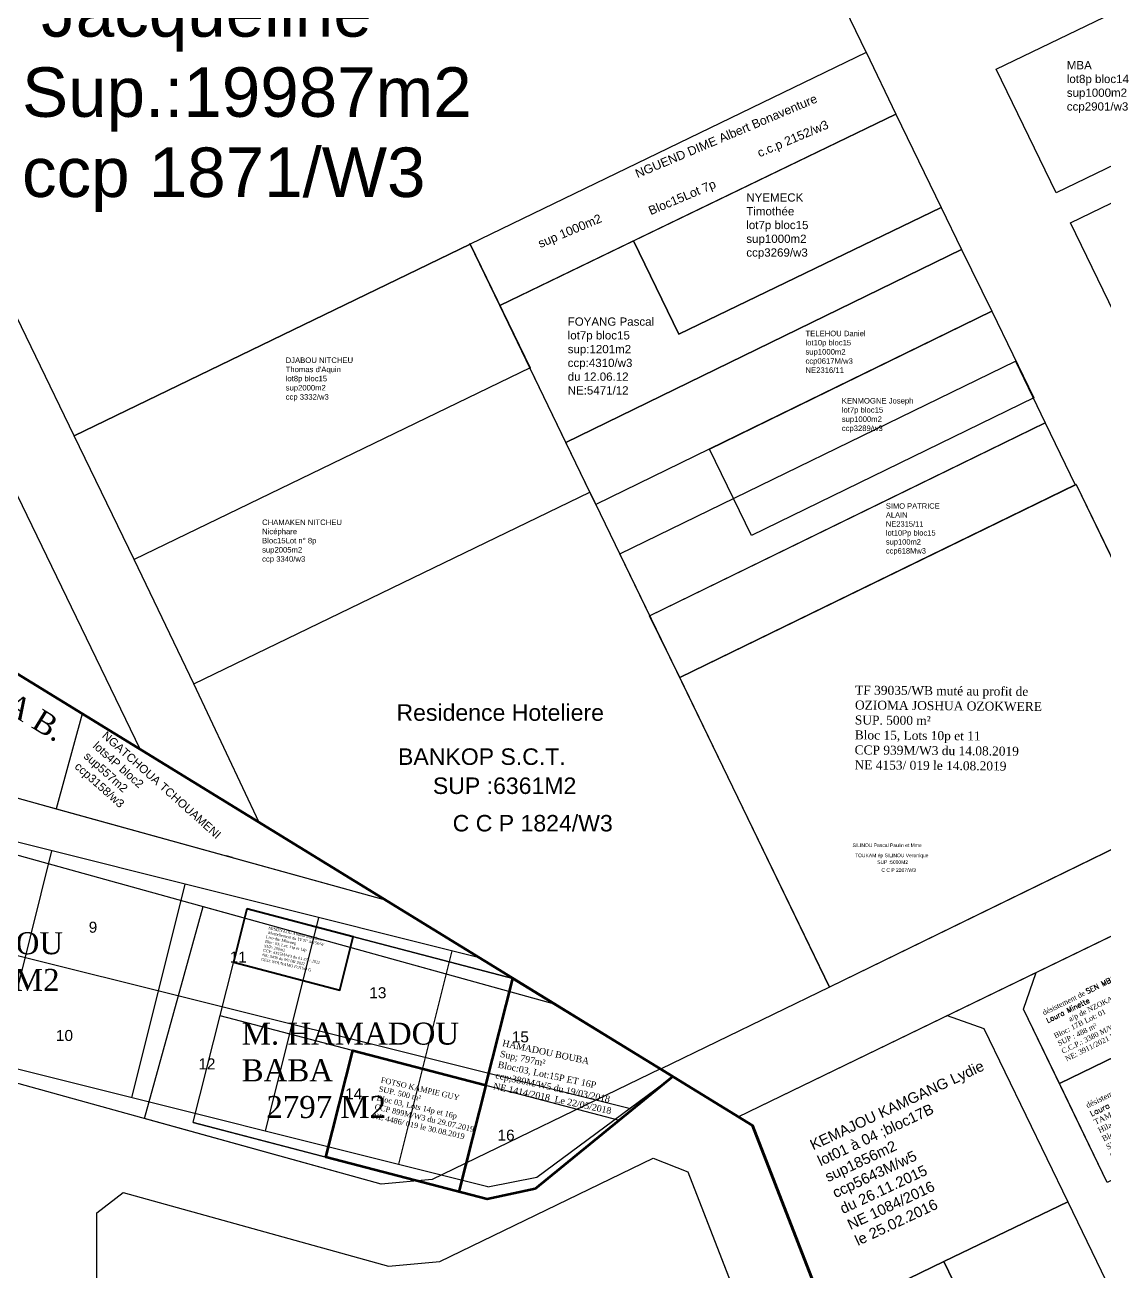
# Model space of a CAD drawing. Header units: millimetres. Extents: x 590121 to 927379, y 438565 to 1441738.
# Drawn here: x 925493.9 to 925690.2, y 1439697.4 to 1439923.9 of the extents above; entities that cross this region are included whole.
import ezdxf

# ---------------------------------------------------------------- set-up
doc = ezdxf.new("R2010")
doc.units = ezdxf.units.MM
doc.header["$LTSCALE"] = 10
for name, color, linetype in [('Div_Cont', 1, 'Continuous'), ('end maj 26 02 2021', 30, 'Continuous'), ('MAJ JUIN 2021', 191, 'Continuous')]:
    doc.layers.add(name, color=color, linetype=linetype)
doc.styles.get("Standard").update_dxf_attribs({"font": 'arial.ttf'})
doc.styles.add('Times 1.0', font='times.ttf', dxfattribs={"width": 0.99, "height": 1})
doc.styles.add('Times 4.0', font='times.ttf', dxfattribs={"width": 0.99, "height": 2})

msp = doc.modelspace()

# ---------------------------------------------------------------- linework, layer by layer
at = {"color": 0}
for p, q in [((925582.81, 1439750.51), (925611.74, 1439732.75)), ((925582.81, 1439750.51), (925611.74, 1439732.75)), ((925582.81, 1439750.51), (925611.74, 1439732.75)), ((925611.74, 1439732.75), (925586.72, 1439712.32)), ((925611.74, 1439732.75), (925586.72, 1439712.32)), ((925611.74, 1439732.75), (925586.72, 1439712.32)), ((925586.72, 1439712.32), (925578.01, 1439710.42)), ((925586.72, 1439712.32), (925578.01, 1439710.42)), ((925586.72, 1439712.32), (925578.01, 1439710.42))]:
    msp.add_line(p, q, dxfattribs=at)
at = {"flags": 128}
msp.add_lwpolyline([(925534.31, 1439763.2), (925553.66, 1439758.14), (925551.2, 1439748.45), (925531.85, 1439753.51)], close=True, dxfattribs=at)
at = {"color": 0, "flags": 128}
for points in [[(925534.31, 1439763.2), (925582.7, 1439750.54)], [(925534.31, 1439763.2), (925582.7, 1439750.54)], [(925534.31, 1439763.2), (925582.7, 1439750.54)], [(925529.39, 1439743.82), (925602.02, 1439724.81)], [(925529.39, 1439743.82), (925602.02, 1439724.81)], [(925529.39, 1439743.82), (925602.02, 1439724.81)], [(925524.55, 1439724.41), (925572.85, 1439711.77)], [(925524.55, 1439724.41), (925572.85, 1439711.77)], [(925524.55, 1439724.41), (925572.85, 1439711.77)]]:
    msp.add_lwpolyline(points, dxfattribs=at)
at = {"color": 0, "lineweight": 53, "flags": 128}
msp.add_lwpolyline([(925548.66, 1439718.1), (925553.59, 1439737.48), (925577.77, 1439731.15), (925582.7, 1439750.54), (925611.74, 1439732.75), (925586.72, 1439712.32), (925578.01, 1439710.42), (925548.66, 1439718.1), (925553.59, 1439737.48), (925577.77, 1439731.15), (925572.85, 1439711.77)], dxfattribs=at)
msp.add_lwpolyline([(925548.66, 1439718.1), (925553.59, 1439737.48), (925577.77, 1439731.15), (925582.7, 1439750.54), (925611.74, 1439732.75), (925586.72, 1439712.32), (925578.01, 1439710.42), (925548.66, 1439718.1), (925553.59, 1439737.48), (925577.77, 1439731.15), (925572.85, 1439711.77)], dxfattribs=at)
msp.add_lwpolyline([(925548.66, 1439718.1), (925553.59, 1439737.48), (925577.77, 1439731.15), (925582.7, 1439750.54), (925611.74, 1439732.75), (925586.72, 1439712.32), (925578.01, 1439710.42), (925548.66, 1439718.1), (925553.59, 1439737.48), (925577.77, 1439731.15), (925572.85, 1439711.77)], dxfattribs=at)
at = {"layer": 'Div_Cont', "color": 0}
for p, q in [((925611.74, 1439732.75), (925582.81, 1439750.51)), ((925611.74, 1439732.75), (925582.81, 1439750.51)), ((925611.74, 1439732.75), (925582.81, 1439750.51)), ((925586.72, 1439712.32), (925611.74, 1439732.75)), ((925586.72, 1439712.32), (925611.74, 1439732.75)), ((925586.72, 1439712.32), (925611.74, 1439732.75)), ((925578.01, 1439710.42), (925586.72, 1439712.32)), ((925578.01, 1439710.42), (925586.72, 1439712.32)), ((925578.01, 1439710.42), (925586.72, 1439712.32))]:
    msp.add_line(p, q, dxfattribs=at)
at = {"layer": 'Div_Cont', "color": 0, "flags": 128}
msp.add_lwpolyline([(925524.46, 1439724.43), (925578.01, 1439710.42), (925586.72, 1439712.32), (925611.74, 1439732.75), (925582.81, 1439750.51), (925582.7, 1439750.54), (925534.31, 1439763.2)], close=True, dxfattribs=at)
msp.add_lwpolyline([(925524.46, 1439724.43), (925578.01, 1439710.42), (925586.72, 1439712.32), (925611.74, 1439732.75), (925582.81, 1439750.51), (925582.7, 1439750.54), (925534.31, 1439763.2)], close=True, dxfattribs=at)
msp.add_lwpolyline([(925524.46, 1439724.43), (925578.01, 1439710.42), (925586.72, 1439712.32), (925611.74, 1439732.75), (925582.81, 1439750.51), (925582.7, 1439750.54), (925534.31, 1439763.2)], close=True, dxfattribs=at)
at = {"layer": 'Div_Cont', "color": 0, "lineweight": 40, "flags": 128}
msp.add_lwpolyline([(925534.31, 1439763.2), (925531.85, 1439753.51), (925551.2, 1439748.45), (925553.66, 1439758.14)], close=True, dxfattribs=at)
msp.add_lwpolyline([(925534.31, 1439763.2), (925531.85, 1439753.51), (925551.2, 1439748.45), (925553.66, 1439758.14)], close=True, dxfattribs=at)
msp.add_lwpolyline([(925534.31, 1439763.2), (925531.85, 1439753.51), (925551.2, 1439748.45), (925553.66, 1439758.14)], close=True, dxfattribs=at)
at = {"layer": 'end maj 26 02 2021', "linetype": 'ByBlock'}
for p, q in [((925583.73, 1440049.41), (925646.9, 1439918.89)), ((925502.88, 1439849.2), (925459.31, 1439939.21)), ((925646.9, 1439918.89), (925574.89, 1439884.04)), ((925646.91, 1439918.96), (925652.35, 1439907.7)), ((925652.35, 1439907.7), (925580.31, 1439872.91)), ((925684.08, 1439887.95), (925702.09, 1439896.66)), ((925694.98, 1439865.45), (925684.08, 1439887.95)), ((925574.89, 1439884.04), (925502.88, 1439849.2)), ((925580.31, 1439872.91), (925574.87, 1439884.16)), ((925524.68, 1439804.13), (925596.69, 1439838.98)), ((925596.69, 1439838.98), (925640.25, 1439748.97)), ((925685.11, 1439840.38), (925613.02, 1439805.25)), ((925685.11, 1439840.38), (925710.04, 1439788.84)), ((925536.55, 1439778.92), (925524.68, 1439804.13)), ((925707.75, 1439781.86), (925640.25, 1439748.97)), ((925623.67, 1439725.42), (925713.86, 1439769.07)), ((925640.25, 1439748.97), (925609.51, 1439734.09)), ((925626.23, 1439723.85), (925623.67, 1439725.42)), ((925690.14, 1439559.57), (925626.23, 1439723.85)), ((925569.38, 1439699.13), (925608.17, 1439717.91)), ((925608.17, 1439717.91), (925614.48, 1439715.43)), ((925614.48, 1439715.43), (925647.06, 1439631.67)), ((925507, 1439707.97), (925511.82, 1439711.63)), ((925511.82, 1439711.63), (925560.06, 1439698.28)), ((925507, 1439671.27), (925507, 1439707.97)), ((925560.06, 1439698.28), (925569.38, 1439699.13))]:
    msp.add_line(p, q, dxfattribs=at)
at = {"layer": 'end maj 26 02 2021', "linetype": 'ByBlock', "ltscale": 0.0014}
for p, q in [((925596.69, 1439838.98), (925585.77, 1439861.54)), ((925524.68, 1439804.13), (925513.82, 1439826.72)), ((925459.32, 1439792.56), (925499.6, 1439781.42))]:
    msp.add_line(p, q, dxfattribs=at)
at = {"layer": 'end maj 26 02 2021', "color": 7, "linetype": 'ByBlock'}
for p, q in [((925626.23, 1439723.85), (925403.41, 1439860.67)), ((925576.6, 1439754.33), (925406.61, 1439796.77)), ((925498.78, 1439773.75), (925489.09, 1439734.95)), ((925523.04, 1439767.7), (925513.35, 1439728.89)), ((925547.3, 1439761.64), (925537.61, 1439722.83)), ((925603.85, 1439726.91), (925473.56, 1439759.44)), ((925578.15, 1439712.71), (925396.92, 1439757.96)), ((925571.55, 1439755.59), (925561.86, 1439716.78)), ((925587.02, 1439714.47), (925611.74, 1439732.75)), ((925578.15, 1439712.71), (925587.02, 1439714.47))]:
    msp.add_line(p, q, dxfattribs=at)
at = {"layer": 'end maj 26 02 2021', "color": 3, "linetype": 'ByBlock'}
for p, q in [((925403.41, 1439860.67), (925626.23, 1439723.85)), ((925626.23, 1439723.85), (925694.66, 1439547.94))]:
    msp.add_line(p, q, dxfattribs=at)
at = {"layer": 'end maj 26 02 2021', "color": 0, "linetype": 'ByBlock'}
for p, q in [((925626.23, 1439723.85), (925403.41, 1439860.67)), ((925409.25, 1439806.42), (925559.45, 1439764.86)), ((925504.37, 1439798.68), (925499.6, 1439781.42)), ((925406.79, 1439796.72), (925590.21, 1439745.97)), ((925531.67, 1439772.54), (925530.53, 1439772.86)), ((925515.68, 1439725.09), (925526.35, 1439763.64)), ((925558.7, 1439713.18), (925396.95, 1439757.94)), ((925609.52, 1439734.11), (925568.02, 1439714.03)), ((925694.66, 1439547.94), (925626.23, 1439723.85)), ((925569.37, 1439699.13), (925608.17, 1439717.91)), ((925608.17, 1439717.91), (925614.49, 1439715.43)), ((925568.02, 1439714.03), (925558.7, 1439713.18)), ((925614.49, 1439715.43), (925647.07, 1439631.67)), ((925507, 1439707.97), (925511.82, 1439711.63)), ((925511.82, 1439711.63), (925560.06, 1439698.28)), ((925507, 1439671.27), (925507, 1439707.97)), ((925560.06, 1439698.28), (925569.37, 1439699.13))]:
    msp.add_line(p, q, dxfattribs=at)
at = {"layer": 'end maj 26 02 2021', "color": 5, "linetype": 'ByBlock', "ltscale": 0.0014}
for p, q in [((925504.37, 1439798.68), (925499.6, 1439781.42)), ((925559.45, 1439764.86), (925504.37, 1439798.68)), ((925499.6, 1439781.42), (925559.45, 1439764.86))]:
    msp.add_line(p, q, dxfattribs=at)
at = {"layer": 'end maj 26 02 2021', "color": 0, "linetype": 'ByBlock', "lineweight": -3, "ltscale": 0.0014}
for p, q in [((925572.85, 1439711.77), (925582.7, 1439750.54)), ((925572.85, 1439711.77), (925582.7, 1439750.54)), ((925572.85, 1439711.77), (925582.7, 1439750.54)), ((925582.7, 1439750.54), (925582.81, 1439750.51)), ((925582.7, 1439750.54), (925582.81, 1439750.51)), ((925582.7, 1439750.54), (925582.81, 1439750.51)), ((925582.81, 1439750.51), (925611.74, 1439732.75)), ((925582.81, 1439750.51), (925611.74, 1439732.75)), ((925582.81, 1439750.51), (925611.74, 1439732.75)), ((925548.66, 1439718.1), (925553.59, 1439737.48)), ((925548.66, 1439718.1), (925553.59, 1439737.48)), ((925548.66, 1439718.1), (925553.59, 1439737.48)), ((925611.74, 1439732.75), (925586.72, 1439712.32)), ((925611.74, 1439732.75), (925586.72, 1439712.32)), ((925611.74, 1439732.75), (925586.72, 1439712.32)), ((925578.01, 1439710.42), (925572.85, 1439711.77)), ((925578.01, 1439710.42), (925572.85, 1439711.77)), ((925578.01, 1439710.42), (925572.85, 1439711.77)), ((925586.72, 1439712.32), (925578.01, 1439710.42)), ((925586.72, 1439712.32), (925578.01, 1439710.42)), ((925586.72, 1439712.32), (925578.01, 1439710.42))]:
    msp.add_line(p, q, dxfattribs=at)
at = {"layer": 'end maj 26 02 2021', "color": 6, "linetype": 'ByBlock', "lineweight": 50, "ltscale": 0.0014, "flags": 128}
msp.add_lwpolyline([(925665.03, 1438955.68), (925698.18, 1439212.92), (925694.66, 1439547.94), (925626.23, 1439723.85), (925403.41, 1439860.67), (925179.09, 1440337.89), (925328.59, 1440725.96), (925461.94, 1440945.14), (925426.23, 1441284.92), (925217.44, 1441724.31), (925558.88, 1441566.24), (925795.78, 1441474.51), (926028.41, 1441432.43), (926345.65, 1441436.32), (926526.96, 1441473.37)], dxfattribs=at)
at = {"layer": 'end maj 26 02 2021', "color": 5, "linetype": 'ByBlock', "flags": 128}
msp.add_lwpolyline([(925427.13, 1439973.55), (925514.92, 1439792.2), (925403.41, 1439860.67), (925362.45, 1439947.81), (925420.45, 1439975.71), (925427.13, 1439973.55)], dxfattribs=at)
at = {"layer": 'end maj 26 02 2021', "linetype": 'ByBlock', "flags": 128}
msp.add_lwpolyline([(925706.59, 1439933.27), (925717.48, 1439910.77), (925681.47, 1439893.35), (925670.58, 1439915.86)], close=True, dxfattribs=at)
at = {"layer": 'end maj 26 02 2021', "linetype": 'ByBlock', "ltscale": 0.0014, "flags": 128}
for points in [[(925652.35, 1439907.7), (925660.56, 1439890.71), (925612.83, 1439867.66), (925604.62, 1439884.65)], [(925660.56, 1439890.71), (925664.29, 1439883.07), (925592.32, 1439848), (925580.31, 1439872.9), (925604.62, 1439884.64), (925612.83, 1439867.66)], [(925574.92, 1439884.06), (925585.83, 1439861.57), (925513.82, 1439826.72), (925502.88, 1439849.2)], [(925664.29, 1439883.07), (925669.77, 1439871.84), (925597.77, 1439836.75), (925592.32, 1439848)], [(925669.77, 1439871.84), (925677.44, 1439856.11), (925626.07, 1439831.08), (925618.41, 1439846.81)], [(925674.06, 1439862.8), (925679.51, 1439851.55), (925607.59, 1439816.51), (925602.14, 1439827.76)], [(925679.51, 1439851.55), (925684.95, 1439840.3), (925613.03, 1439805.26), (925607.51, 1439816.51)]]:
    msp.add_lwpolyline(points, close=True, dxfattribs=at)
at = {"layer": 'end maj 26 02 2021', "color": 3, "linetype": 'ByBlock', "lineweight": 60, "ltscale": 0.0014, "flags": 128}
msp.add_lwpolyline([(925403.41, 1439860.67), (925626.23, 1439723.85), (925694.66, 1439547.94), (925698.18, 1439212.92), (925665.03, 1438955.68), (925715.09, 1438590.1), (925841.26, 1438441.57), (925550, 1438420.5), (925365.01, 1438465.18), (925310, 1438743.2), (925294.47, 1438982.09), (925329.96, 1439159.25), (925342.69, 1439395.58), (925336.42, 1439550.42), (925324.83, 1439708.81), (925337.45, 1439854.84)], close=True, dxfattribs=at)
at = {"layer": 'end maj 26 02 2021', "color": 3, "linetype": 'ByBlock', "lineweight": -3, "ltscale": 0.0014, "flags": 128}
for points in [[(925685.11, 1439840.38), (925710.04, 1439788.84), (925707.75, 1439781.86), (925640.25, 1439748.97), (925613.02, 1439805.25)], [(925713.86, 1439769.07), (925720.54, 1439766.75), (925796.26, 1439610.29), (925690.98, 1439559.34), (925690.14, 1439559.57), (925626.23, 1439723.85), (925623.67, 1439725.42)]]:
    msp.add_lwpolyline(points, close=True, dxfattribs=at)
at = {"layer": 'end maj 26 02 2021', "color": 0, "linetype": 'ByBlock'}
for points in [[(925526.35, 1439763.64), (925590.21, 1439745.97), (925609.52, 1439734.11), (925568.02, 1439714.03), (925558.7, 1439713.18), (925515.68, 1439725.09)], [(925608.17, 1439717.91), (925614.49, 1439715.43), (925647.07, 1439631.67), (925644.06, 1439628.35), (925511.82, 1439664.94), (925507, 1439671.27), (925507, 1439707.97), (925511.82, 1439711.63), (925560.06, 1439698.28), (925569.37, 1439699.13)]]:
    msp.add_lwpolyline(points, close=True, dxfattribs=at)
at = {"layer": 'end maj 26 02 2021', "color": 150, "linetype": 'ByBlock', "lineweight": -3, "ltscale": 0.0014, "flags": 128}
for points in [[(925582.7, 1439750.54), (925582.81, 1439750.51), (925611.74, 1439732.75), (925586.72, 1439712.32), (925578.01, 1439710.42), (925572.85, 1439711.77)], [(925553.59, 1439737.48), (925577.77, 1439731.16), (925572.85, 1439711.77), (925548.66, 1439718.1)], [(925639.86, 1439688.82), (925661.08, 1439699.09), (925669.79, 1439681.08), (925647.13, 1439670.12), (925639.86, 1439688.82)]]:
    msp.add_lwpolyline(points, close=True, dxfattribs=at)
at = {"layer": 'end maj 26 02 2021', "linetype": 'ByBlock', "lineweight": -3, "ltscale": 0.0014, "flags": 128}
msp.add_lwpolyline([(925735.79, 1439735.24), (925690.78, 1439713.46), (925675.54, 1439744.97), (925677.86, 1439751.64)], dxfattribs=at)
at = {"layer": 'end maj 26 02 2021', "color": 150, "linetype": 'ByBlock', "lineweight": -3, "ltscale": 0.0014, "flags": 128}
msp.add_lwpolyline([(925661.66, 1439743.81), (925668.33, 1439741.48), (925683.58, 1439709.98), (925661.08, 1439699.09), (925639.86, 1439688.82)], dxfattribs=at)
at = {"layer": 'end maj 26 02 2021', "linetype": 'ByBlock', "lineweight": -3, "ltscale": 0.0014, "flags": 128}
msp.add_lwpolyline([(925683.58, 1439709.98), (925696.65, 1439682.97), (925674.15, 1439672.08), (925661.08, 1439699.09)], close=True, dxfattribs=at)
at = {"layer": 'end maj 26 02 2021', "linetype": 'ByBlock'}
msp.add_point((925626.23, 1439723.85), dxfattribs=at)
at = {"layer": 'MAJ JUIN 2021', "flags": 128}
for points in [[(925695.87, 1439760.36), (925704.58, 1439742.35), (925682.07, 1439731.47), (925675.54, 1439744.97), (925677.86, 1439751.64)], [(925704.58, 1439742.35), (925713.28, 1439724.35), (925690.78, 1439713.46), (925682.07, 1439731.47)]]:
    msp.add_lwpolyline(points, close=True, dxfattribs=at)

# ---------------------------------------------------------------- texts
at = {"insert": (925538.22, 1439760.03), "char_height": 0.5, "width": 23.0129, "attachment_point": 1, "rotation": 347.5836}
msp.add_mtext('\\pt8.8,10,10.4;{\\fTimes New Roman|b0|i0|c0|p18;ARMEYAOU Abdoul Madjibou\\P \\C1;Morcellement du TF N° 34156/W\\P\\ptz;\\C7;Lieu-dit: Mbwang\\P\\C256;Bloc: 03; Lot: 11p et 13p\\PSUP: 200m2\\PCCP: 4355M/W3 du 04 /05 / 2022\\PNE: 9430 du 09/ 08/ 2022\\PGEO: NOUNAMO FOTSO G}', dxfattribs=at)
at = {"layer": 'end maj 26 02 2021', "color": 7, "linetype": 'ByBlock'}
for s, p in [(' Jacqueline', (925493.41, 1439921.76)), ('Sup.:19987m2', (925493.41, 1439907.19)), ('ccp 1871/W3', (925493.41, 1439892.62))]:
    msp.add_text(s, height=9, dxfattribs=at).set_placement(p)
at = {"layer": 'end maj 26 02 2021', "color": 0, "linetype": 'ByBlock'}
for s, height, p in [('NGUEND DIME Albert Bonaventure', 1.6008, (925605.35, 1439896.03)), ('c.c.p 2152/w3', 1.6008, (925627.54, 1439899.81)), ('Bloc15Lot 7p', 1.6008, (925607.75, 1439889.3)), ('sup 1000m2', 1.601, (925587.67, 1439883.34))]:
    msp.add_text(s, height=height, rotation=22.9006, dxfattribs=at).set_placement(p)
for s, height, p in [('Residence Hoteliere', 3, (925561.51, 1439797.4)), ('BANKOP S.C.T.', 3, (925561.79, 1439789.39)), ('SUP :6361M2', 3, (925568.13, 1439784.1)), ('C C P 1824/W3', 3, (925571.73, 1439777.29)), ('SILINOU Pascal Paulin et Mme', 0.6458, (925644.45, 1439774.46)), ('TOUKAM ép SILINOU Veronique', 0.6458, (925644.91, 1439772.61)), ('SUP :5000M2', 0.6458, (925648.93, 1439771.4)), ('C C P 2207/W3', 0.6458, (925649.7, 1439769.94))]:
    msp.add_text(s, height=height, dxfattribs=at).set_placement(p)
at = {"layer": 'end maj 26 02 2021', "linetype": 'ByBlock'}
for s, p in [('9', (925505.54, 1439758.88)), ('9', (925505.54, 1439758.88)), ('9', (925505.54, 1439758.88)), ('9', (925505.54, 1439758.88)), ('11', (925531.18, 1439753.45)), ('11', (925531.18, 1439753.45)), ('11', (925531.18, 1439753.45)), ('11', (925531.18, 1439753.45)), ('13', (925556.57, 1439746.97)), ('13', (925556.57, 1439746.97)), ('13', (925556.57, 1439746.97)), ('13', (925556.57, 1439746.97)), ('10', (925499.58, 1439739.2)), ('10', (925499.58, 1439739.2)), ('10', (925499.58, 1439739.2)), ('10', (925499.58, 1439739.2)), ('15', (925582.48, 1439738.95)), ('15', (925582.48, 1439738.95)), ('15', (925582.48, 1439738.95)), ('15', (925582.48, 1439738.95)), ('12', (925525.48, 1439734.03)), ('12', (925525.48, 1439734.03)), ('12', (925525.48, 1439734.03)), ('12', (925525.48, 1439734.03)), ('14', (925552.17, 1439728.59)), ('14', (925552.17, 1439728.59)), ('14', (925552.17, 1439728.59)), ('14', (925552.17, 1439728.59)), ('16', (925579.89, 1439721.08)), ('16', (925579.89, 1439721.08)), ('16', (925579.89, 1439721.08)), ('16', (925579.89, 1439721.08))]:
    msp.add_text(s, height=2, dxfattribs=at).set_placement(p)
at = {"layer": 'end maj 26 02 2021', "color": 0, "linetype": 'ByBlock', "attachment_point": 1}
for s, insert, char_height, width in [('MBA\\Plot8p bloc14\\Psup1000m2\\Pccp2901/w3', (925683.42, 1439917.33), 1.5, 17.57), ('NYEMECK Timothée\\Plot7p bloc15\\Psup1000m2\\Pccp3269/w3', (925625.13, 1439893.28), 1.5, 17.57), ('FOYANG Pascal\\Plot7p bloc15\\Psup:1201m2\\Pccp:4310/w3\\Pdu 12.06.12\\PNE:5471/12', (925592.65, 1439870.72), 1.5, 17.57), ('TELEHOU Daniel\\Plot10p bloc15\\Psup1000m2\\Pccp0617M/w3\\PNE2316/11', (925635.89, 1439868.31), 1, 17.57), ("DJABOU NITCHEU Thomas d'Aquin\\Plot8p bloc15\\Psup2000m2\\Pccp 3332/w3", (925541.36, 1439863.45), 1, 17.57), ('KENMOGNE Joseph\\Plot7p bloc15\\Psup1000m2\\Pccp3289/w3', (925642.49, 1439856.08), 1, 17.57), ('SIMO PATRICE ALAIN \\PNE2315/11\\Plot10Pp bloc15\\Psup100m2\\Pccp618Mw3', (925650.51, 1439836.94), 0.9781, 11.46), ('CHAMAKEN NITCHEU  Nicéphare\\PBloc15Lot n° 8p\\Psup2005m2\\Pccp 3340/w3', (925537.07, 1439833.99), 1, 17.57)]:
    msp.add_mtext(s, dxfattribs=dict(at, insert=insert, char_height=char_height, width=width))
at = {"layer": 'end maj 26 02 2021', "color": 0, "linetype": 'ByBlock', "insert": (925471.63, 1439815.26), "char_height": 4, "width": 36.9163, "attachment_point": 1, "rotation": 328.5, "style": 'Times 4.0'}
msp.add_mtext('{\\fTimes New Roman|b0|i0|c0|p18;INIBATTA B. \\P976 M2\\P}    ', dxfattribs=at)
at = {"layer": 'end maj 26 02 2021', "color": 150, "linetype": 'ByBlock', "lineweight": -3, "ltscale": 0.0014, "attachment_point": 1, "style": 'Times 1.0'}
for s, insert, char_height, width, rotation in [('{\\C1;TF 39035/WB muté au profit de\\P\\C256;OZIOMA JOSHUA OZOKWERE\\PSUP. 5000 m²\\PBloc 15, Lots 10p et 11\\PCCP 939M/W3 du 14.08.2019\\PNE 4153/ 019 le 14.08.2019}', (925644.93, 1439803.81), 1.6306, 47.6358, 359.5173), ('{\\C0;HAMADOU BOUBA\\P\\fTimes New Roman|b0|i0|c186|p18;Sup; \\fTimes New Roman|b0|i0|c0|p18;797\\fTimes New Roman|b0|i0|c186|p18;m²\\PBloc:\\fTimes New Roman|b0|i0|c0|p18;03\\fTimes New Roman|b0|i0|c186|p18;, Lot:\\fTimes New Roman|b0|i0|c0|p18;15P ET 16P\\fTimes New Roman|b0|i0|c186|p18;\\Pccp;\\fTimes New Roman|b0|i0|c0|p18;380\\fTimes New Roman|b0|i0|c186|p18;M/W\\fTimes New Roman|b0|i0|c0|p18;5\\fTimes New Roman|b0|i0|c186|p18; du \\fTimes New Roman|b0|i0|c0|p18;19\\fTimes New Roman|b0|i0|c186|p18;/0\\fTimes New Roman|b0|i0|c0|p18;3\\fTimes New Roman|b0|i0|c186|p18;/201\\fTimes New Roman|b0|i0|c0|p18;8\\fTimes New Roman|b0|i0|c186|p18;\\PNE 1\\fTimes New Roman|b0|i0|c0|p18;414\\fTimes New Roman|b0|i0|c186|p18;/2018  Le 22/05/2018}', (925580.93, 1439739.46), 1.2, 44.6698, 347.959), ('{\\C256;FOTSO KAMPIE GUY\\PSUP. 500 m²\\PBloc 03, Lots 14p et 16p\\PCCP 899M/W3 du 29.07.2019\\PNE 4486/ 019 le 30.08.2019}', (925558.81, 1439732.65), 1, 25.9216, 346.9935)]:
    msp.add_mtext(s, dxfattribs=dict(at, insert=insert, char_height=char_height, width=width, rotation=rotation))
at = {"layer": 'end maj 26 02 2021', "color": 0, "linetype": 'ByBlock', "insert": (925508.84, 1439795.63), "char_height": 1.5, "width": 64.88, "attachment_point": 1, "rotation": 318.2668}
msp.add_mtext('NGATCHOUA TCHOUAMENI\\Plots4P bloc2\\Psup557m2\\Pccp3158/w3', dxfattribs=at)
at = {"layer": 'end maj 26 02 2021', "color": 0, "linetype": 'ByBlock', "char_height": 4, "width": 54.2357, "attachment_point": 1, "style": 'Times 4.0'}
for s, insert in [('M. ALIOU\\P   2700 M2\\P    ', (925473.98, 1439758.97)), ('M. HAMADOU BABA\\P   2797 M2\\P    ', (925533.36, 1439742.54))]:
    msp.add_mtext(s, dxfattribs=dict(at, insert=insert))
at = {"layer": 'end maj 26 02 2021', "color": 0, "linetype": 'ByBlock', "lineweight": -3, "ltscale": 0.0014, "attachment_point": 1, "style": 'Times 1.0'}
for s, insert, char_height, width, rotation in [('{\\C0;HAMADOU BOUBA\\P\\fTimes New Roman|b0|i0|c186|p18;Sup; \\fTimes New Roman|b0|i0|c0|p18;797\\fTimes New Roman|b0|i0|c186|p18;m²\\PBloc:\\fTimes New Roman|b0|i0|c0|p18;03\\fTimes New Roman|b0|i0|c186|p18;, Lot:\\fTimes New Roman|b0|i0|c0|p18;15P ET 16P\\fTimes New Roman|b0|i0|c186|p18;\\Pccp;\\fTimes New Roman|b0|i0|c0|p18;380\\fTimes New Roman|b0|i0|c186|p18;M/W\\fTimes New Roman|b0|i0|c0|p18;5\\fTimes New Roman|b0|i0|c186|p18; du \\fTimes New Roman|b0|i0|c0|p18;19\\fTimes New Roman|b0|i0|c186|p18;/0\\fTimes New Roman|b0|i0|c0|p18;3\\fTimes New Roman|b0|i0|c186|p18;/201\\fTimes New Roman|b0|i0|c0|p18;8\\fTimes New Roman|b0|i0|c186|p18;\\PNE 1\\fTimes New Roman|b0|i0|c0|p18;414\\fTimes New Roman|b0|i0|c186|p18;/2018  Le 22/05/2018}', (925580.93, 1439739.46), 1.2, 44.6698, 347.959), ('{\\C0;HAMADOU BOUBA\\P\\fTimes New Roman|b0|i0|c186|p18;Sup; \\fTimes New Roman|b0|i0|c0|p18;797\\fTimes New Roman|b0|i0|c186|p18;m²\\PBloc:\\fTimes New Roman|b0|i0|c0|p18;03\\fTimes New Roman|b0|i0|c186|p18;, Lot:\\fTimes New Roman|b0|i0|c0|p18;15P ET 16P\\fTimes New Roman|b0|i0|c186|p18;\\Pccp;\\fTimes New Roman|b0|i0|c0|p18;380\\fTimes New Roman|b0|i0|c186|p18;M/W\\fTimes New Roman|b0|i0|c0|p18;5\\fTimes New Roman|b0|i0|c186|p18; du \\fTimes New Roman|b0|i0|c0|p18;19\\fTimes New Roman|b0|i0|c186|p18;/0\\fTimes New Roman|b0|i0|c0|p18;3\\fTimes New Roman|b0|i0|c186|p18;/201\\fTimes New Roman|b0|i0|c0|p18;8\\fTimes New Roman|b0|i0|c186|p18;\\PNE 1\\fTimes New Roman|b0|i0|c0|p18;414\\fTimes New Roman|b0|i0|c186|p18;/2018  Le 22/05/2018}', (925580.93, 1439739.46), 1.2, 44.6698, 347.959), ('{\\C0;HAMADOU BOUBA\\P\\fTimes New Roman|b0|i0|c186|p18;Sup; \\fTimes New Roman|b0|i0|c0|p18;797\\fTimes New Roman|b0|i0|c186|p18;m²\\PBloc:\\fTimes New Roman|b0|i0|c0|p18;03\\fTimes New Roman|b0|i0|c186|p18;, Lot:\\fTimes New Roman|b0|i0|c0|p18;15P ET 16P\\fTimes New Roman|b0|i0|c186|p18;\\Pccp;\\fTimes New Roman|b0|i0|c0|p18;380\\fTimes New Roman|b0|i0|c186|p18;M/W\\fTimes New Roman|b0|i0|c0|p18;5\\fTimes New Roman|b0|i0|c186|p18; du \\fTimes New Roman|b0|i0|c0|p18;19\\fTimes New Roman|b0|i0|c186|p18;/0\\fTimes New Roman|b0|i0|c0|p18;3\\fTimes New Roman|b0|i0|c186|p18;/201\\fTimes New Roman|b0|i0|c0|p18;8\\fTimes New Roman|b0|i0|c186|p18;\\PNE 1\\fTimes New Roman|b0|i0|c0|p18;414\\fTimes New Roman|b0|i0|c186|p18;/2018  Le 22/05/2018}', (925580.93, 1439739.46), 1.2, 44.6698, 347.959), ('{\\C256;FOTSO KAMPIE GUY\\PSUP. 500 m²\\PBloc 03, Lots 14p et 16p\\PCCP 899M/W3 du 29.07.2019\\PNE 4486/ 019 le 30.08.2019}', (925558.81, 1439732.65), 1, 25.9216, 346.9935), ('{\\C256;FOTSO KAMPIE GUY\\PSUP. 500 m²\\PBloc 03, Lots 14p et 16p\\PCCP 899M/W3 du 29.07.2019\\PNE 4486/ 019 le 30.08.2019}', (925558.81, 1439732.65), 1, 25.9216, 346.9935), ('{\\C256;FOTSO KAMPIE GUY\\PSUP. 500 m²\\PBloc 03, Lots 14p et 16p\\PCCP 899M/W3 du 29.07.2019\\PNE 4486/ 019 le 30.08.2019}', (925558.81, 1439732.65), 1, 25.9216, 346.9935)]:
    msp.add_mtext(s, dxfattribs=dict(at, insert=insert, char_height=char_height, width=width, rotation=rotation))
at = {"layer": 'end maj 26 02 2021', "color": 0, "linetype": 'ByBlock', "ltscale": 0.0014, "insert": (925636.47, 1439721.05), "char_height": 1.9195, "width": 35.1508, "attachment_point": 1, "rotation": 25.1172}
msp.add_mtext('KEMAJOU KAMGANG Lydie \\Plot01 à 04 ;bloc17B\\Psup1856m2\\Pccp5643M/w5\\Pdu 26.11.2015\\PNE 1084/2016\\Ple 25.02.2016', dxfattribs=at)
at = {"layer": 'MAJ JUIN 2021', "attachment_point": 1}
for s, insert, char_height, rotation in [('{\\fTimes New Roman|b0|i0|c0|p18;désistement de \\Fromans|c0;\\C0;SEN MBANG \\PLaura Minette\\fTimes New Roman|b0|i0|c0|p18;\\C256;\\P^Ia/p de NZOKAM Isaïe Hermann\\PBloc: 17B Lot: 01\\PSUP : 488 m²\\PC.C.P.: 3380 M/W3 du 04.06.2021\\PNE: \\C7;3911\\C256;/2021 le 30.06.2021  }', (925678.87, 1439744.69), 0.9342, 26.1881), ('{\\fTimes New Roman|b0|i0|c0|p18;désistement de \\Fromans|c0;\\C0;SEN MBANG \\PLaura Minette\\fTimes New Roman|b0|i0|c0|p18;\\C256;\\PTAMO et KOUAM FOTOU \\PHilaire Duclo\\PBloc: 17B Lot: 03\\PSUP : 500 m²\\PC.C.P.: 3380 M/W3 du 04.06.2021\\PNE: \\C7;3910\\C256;/2021 le 30.06.2021  }', (925686.75, 1439727.89), 1.0096, 25.7657)]:
    msp.add_mtext(s, dxfattribs=dict(at, insert=insert, char_height=char_height, rotation=rotation))

doc.saveas('drawing.dxf')
